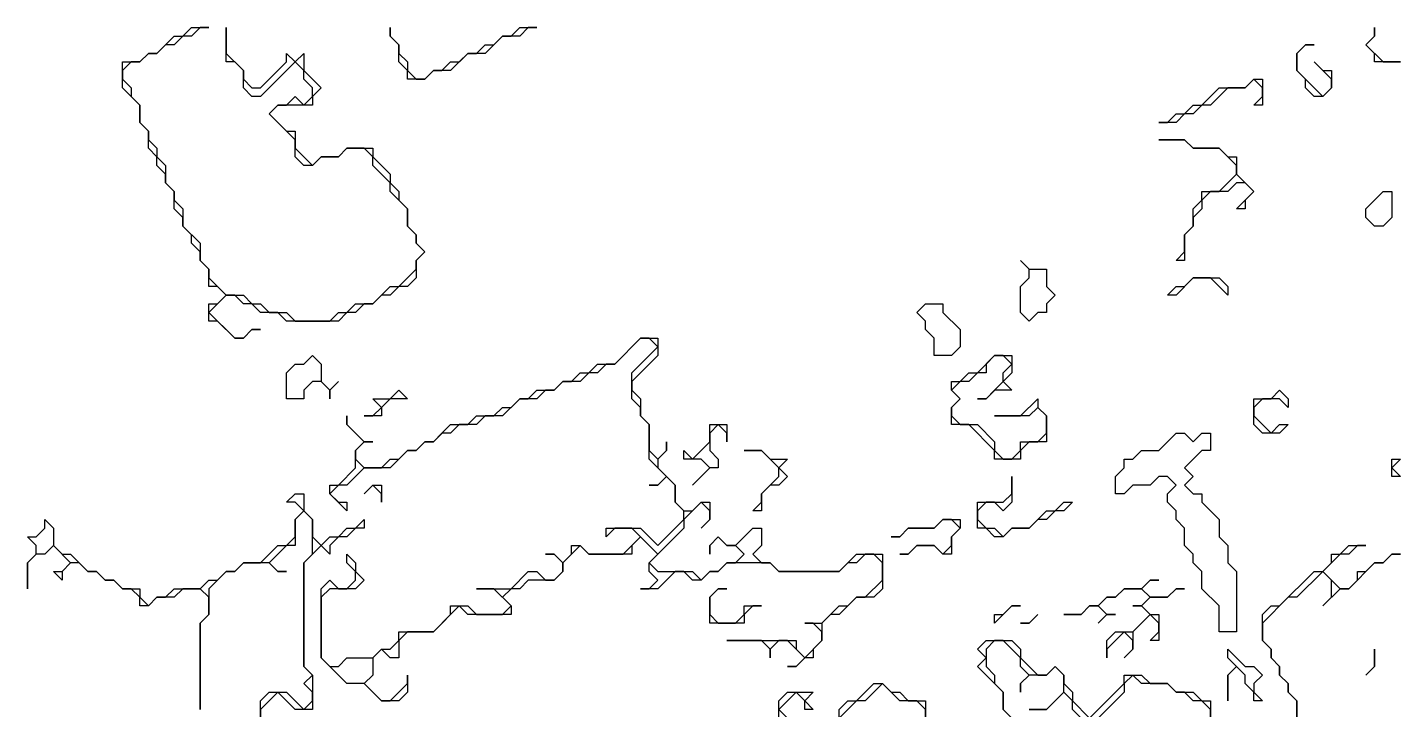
# Model space of a CAD drawing. Header units: metres. Extents: x 0 to 96.9, y 0 to 54.3.
# Drawn here: x 81 to 96.9, y 46.4 to 54.3 of the extents above; entities that cross this region are included whole.
import ezdxf

# ---------------------------------------------------------------- set-up
doc = ezdxf.new("R2010")
doc.units = ezdxf.units.M

msp = doc.modelspace()

# ---------------------------------------------------------------- linework, layer by layer
for points in [[(83.4, 50.7), (83.2, 50.9), (83.1, 50.9), (83.1, 51.1), (83.2, 51.1), (83.3, 51.2), (83.2, 51.3), (83.1, 51.3), (83.1, 51.5), (83, 51.6), (83, 51.7), (82.9, 51.8), (82.9, 51.9), (82.8, 52), (82.8, 52.1), (82.7, 52.2), (82.7, 52.4), (82.6, 52.5), (82.6, 52.6), (82.5, 52.7), (82.5, 52.8), (82.4, 52.9), (82.4, 53.1), (82.3, 53.2), (82.3, 53.4), (82.1, 53.6), (82.1, 53.9), (82.3, 53.9), (82.4, 54), (82.5, 54), (82.7, 54.2), (82.8, 54.2), (82.9, 54.3), (83.1, 54.3), (83, 54.3), (82.9, 54.2), (82.8, 54.2), (82.7, 54.1), (82.6, 54.1), (82.5, 54), (82.4, 54), (82.3, 53.9), (82.2, 53.9), (82.1, 53.8), (82.1, 53.7), (82.2, 53.6), (82.2, 53.5), (82.3, 53.4), (82.3, 53.2), (82.4, 53.1), (82.4, 53), (82.5, 52.9), (82.5, 52.8), (82.6, 52.7), (82.6, 52.5), (82.7, 52.4), (82.7, 52.3), (82.8, 52.2), (82.8, 52), (83, 51.8), (83, 51.6), (83.1, 51.5), (83.1, 51.4), (83.3, 51.2), (83.5, 51.2), (83.6, 51.1), (83.7, 51.1), (83.8, 51), (84, 51), (84.1, 50.9), (84.5, 50.9), (84.6, 51), (84.7, 51), (84.8, 51.1), (85, 51.1), (85.2, 51.3), (85.3, 51.3), (85.5, 51.5), (85.5, 51.6), (85.6, 51.7), (85.5, 51.8), (85.5, 51.9), (85.4, 52), (85.4, 52.2), (85.2, 52.4), (85.2, 52.5), (85, 52.7), (85, 52.8), (84.9, 52.9), (84.7, 52.9), (84.6, 52.8), (84.4, 52.8), (84.3, 52.7), (84.2, 52.7), (84.1, 52.8), (84.1, 53), (83.8, 53.3), (83.9, 53.4), (84, 53.4), (84.1, 53.5), (84.2, 53.4), (84.3, 53.5), (84.3, 53.6), (84.2, 53.7), (84.2, 53.8), (84.1, 53.9), (83.7, 53.5), (83.6, 53.5), (83.5, 53.6), (83.5, 53.8), (83.4, 53.9), (83.3, 53.9), (83.3, 54.3), (83.3, 54), (83.5, 53.8), (83.5, 53.7), (83.6, 53.6), (83.7, 53.6), (84, 53.9), (84, 54), (84.1, 53.9), (84.2, 54), (84.2, 53.8), (84.4, 53.6), (84.3, 53.5), (84.3, 53.4), (83.9, 53.4), (83.8, 53.3), (84, 53.1), (84.1, 53.1), (84.1, 52.9), (84.3, 52.7), (84.4, 52.8), (84.6, 52.8), (84.7, 52.9), (85, 52.9), (85, 52.8), (85.2, 52.6), (85.2, 52.5), (85.3, 52.4), (85.3, 52.3), (85.4, 52.2), (85.4, 52), (85.5, 51.9), (85.5, 51.8), (85.6, 51.7), (85.5, 51.6), (85.5, 51.4), (85.4, 51.3), (85.3, 51.3), (85.2, 51.2), (85.1, 51.2), (85, 51.1), (84.9, 51.1), (84.8, 51), (84.7, 51), (84.6, 50.9), (84, 50.9), (83.9, 51), (83.7, 51), (83.6, 51.1), (83.5, 51.1), (83.4, 51.2), (83.3, 51.2), (83.1, 51), (83.4, 50.7), (83.5, 50.7), (83.6, 50.8), (83.7, 50.8), (83.6, 50.8), (83.5, 50.7)], [(85.4, 53.7), (85.4, 53.8), (85.3, 53.9), (85.3, 54.1), (85.2, 54.2), (85.2, 54.3), (85.2, 54.2), (85.3, 54.1), (85.3, 54), (85.4, 53.9), (85.4, 53.8), (85.5, 53.7), (85.6, 53.7), (85.7, 53.8), (85.8, 53.8), (85.9, 53.9), (86, 53.9), (86.1, 54), (86.2, 54), (86.3, 54.1), (86.4, 54.1), (86.5, 54.2), (86.6, 54.2), (86.7, 54.3), (86.9, 54.3), (86.8, 54.3), (86.7, 54.2), (86.5, 54.2), (86.3, 54), (86.1, 54), (85.9, 53.8), (85.7, 53.8), (85.6, 53.7)], [(96.6, 53.9), (96.6, 54), (96.5, 54.1), (96.6, 54.2), (96.6, 54.3), (96.6, 54.2), (96.5, 54.1), (96.7, 53.9), (96.9, 53.9)], [(95.9, 53.5), (95.8, 53.6), (95.8, 53.7), (95.7, 53.8), (95.7, 54), (95.8, 54.1), (95.9, 54.1), (95.8, 54.1), (95.7, 54), (95.7, 53.8), (96, 53.5), (96.1, 53.6), (96.1, 53.7), (95.9, 53.9), (96, 53.8), (96.1, 53.8), (96.1, 53.6), (96, 53.5)], [(94.1, 53.2), (94.2, 53.2), (94.3, 53.3), (94.4, 53.3), (94.5, 53.4), (94.6, 53.4), (94.8, 53.6), (95.1, 53.6), (95.2, 53.7), (95.3, 53.7), (95.3, 53.4), (95.2, 53.4), (95.3, 53.5), (95.3, 53.6), (95.2, 53.7), (95.1, 53.6), (94.9, 53.6), (94.7, 53.4), (94.6, 53.4), (94.5, 53.3), (94.4, 53.3), (94.3, 53.2)], [(94.3, 51.6), (94.4, 51.7), (94.4, 51.9), (94.5, 52), (94.5, 52.2), (94.6, 52.3), (94.6, 52.4), (94.8, 52.4), (95, 52.6), (95, 52.7), (94.8, 52.9), (94.5, 52.9), (94.4, 53), (94.1, 53), (94.4, 53), (94.5, 52.9), (94.8, 52.9), (94.9, 52.8), (95, 52.8), (95, 52.6), (95.2, 52.4), (95.1, 52.3), (95.1, 52.2), (95, 52.2), (95.2, 52.4), (95.1, 52.5), (95, 52.5), (94.9, 52.4), (94.7, 52.4), (94.6, 52.3), (94.6, 52.2), (94.5, 52.1), (94.5, 52), (94.4, 51.9), (94.4, 51.6)], [(96.6, 52), (96.5, 52.1), (96.5, 52.2), (96.7, 52.4), (96.8, 52.4), (96.8, 52.1), (96.7, 52)], [(92.6, 50.9), (92.5, 51), (92.5, 51.3), (92.6, 51.4), (92.6, 51.5), (92.5, 51.6), (92.6, 51.5), (92.8, 51.5), (92.8, 51.3), (92.9, 51.2), (92.8, 51.1), (92.8, 51), (92.7, 51)], [(94.2, 51.2), (94.3, 51.3), (94.4, 51.3), (94.5, 51.4), (94.8, 51.4), (94.9, 51.3), (94.9, 51.2), (94.7, 51.4), (94.5, 51.4), (94.3, 51.2)], [(91.5, 50.5), (91.5, 50.7), (91.4, 50.8), (91.4, 50.9), (91.3, 51), (91.4, 51.1), (91.6, 51.1), (91.6, 51), (91.8, 50.8), (91.8, 50.6), (91.7, 50.5)], [(85.1, 46.5), (84.9, 46.7), (84.7, 46.7), (84.4, 47), (84.4, 47.8), (84.5, 47.9), (84.6, 47.8), (84.7, 47.8), (84.8, 47.9), (84.8, 48), (84.7, 48.1), (84.7, 48.2), (84.8, 48.1), (84.8, 48), (84.9, 47.9), (84.8, 47.8), (84.5, 47.8), (84.4, 47.7), (84.4, 47), (84.5, 46.9), (84.6, 46.9), (84.7, 47), (85, 47), (85.1, 47.1), (85.2, 47.1), (85.3, 47.2), (85.3, 47.3), (85.7, 47.3), (85.9, 47.5), (85.9, 47.6), (86.1, 47.6), (86.2, 47.5), (86.5, 47.5), (86.6, 47.6), (86.4, 47.8), (86.2, 47.8), (86.6, 47.8), (86.8, 48), (86.9, 48), (87, 47.9), (87.1, 47.9), (87.2, 48), (87.2, 48.1), (87.1, 48.2), (87, 48.2), (87.1, 48.2), (87.2, 48.1), (87.3, 48.2), (87.3, 48.3), (87.4, 48.3), (87.5, 48.2), (87.9, 48.2), (88.1, 48.4), (88, 48.5), (87.8, 48.5), (87.7, 48.4), (87.7, 48.5), (88.1, 48.5), (88.3, 48.3), (88.6, 48.6), (88.6, 48.7), (88.5, 48.8), (88.5, 49), (88.4, 49.1), (88.3, 49), (88.2, 49), (88.3, 49), (88.4, 49.1), (88.2, 49.3), (88.2, 49.7), (88.1, 49.8), (88.1, 49.9), (88, 50), (88, 50.3), (88.3, 50.6), (88.2, 50.7), (88.1, 50.7), (87.8, 50.4), (87.7, 50.4), (87.6, 50.3), (87.5, 50.3), (87.4, 50.2), (87.2, 50.2), (87.1, 50.1), (87, 50.1), (86.9, 50), (86.7, 50), (86.5, 49.8), (86.3, 49.8), (86.2, 49.7), (86, 49.7), (85.9, 49.6), (85.8, 49.6), (85.7, 49.5), (85.6, 49.5), (85.5, 49.4), (85.4, 49.4), (85.2, 49.2), (84.9, 49.2), (84.7, 49), (84.6, 49), (84.5, 48.9), (84.6, 48.8), (84.7, 48.8), (84.7, 48.7), (84.5, 48.9), (84.5, 49), (84.6, 49), (84.8, 49.2), (84.8, 49.4), (84.9, 49.5), (84.7, 49.7), (84.7, 49.8), (84.7, 49.7), (84.9, 49.5), (85, 49.5), (84.9, 49.5), (84.8, 49.4), (84.8, 49.3), (84.9, 49.2), (85.1, 49.2), (85.2, 49.3), (85.3, 49.3), (85.4, 49.4), (85.5, 49.4), (85.6, 49.5), (85.7, 49.5), (85.9, 49.7), (86.1, 49.7), (86.2, 49.8), (86.4, 49.8), (86.5, 49.9), (86.6, 49.9), (86.7, 50), (86.8, 50), (86.9, 50.1), (87.1, 50.1), (87.2, 50.2), (87.3, 50.2), (87.4, 50.3), (87.5, 50.3), (87.6, 50.4), (87.8, 50.4), (88.1, 50.7), (88.3, 50.7), (88.3, 50.5), (88, 50.2), (88, 50.1), (88.1, 50), (88.1, 49.8), (88.2, 49.7), (88.2, 49.4), (88.3, 49.3), (88.4, 49.4), (88.4, 49.5), (88.4, 49.4), (88.3, 49.3), (88.3, 49.2), (88.5, 49), (88.5, 48.8), (88.6, 48.7), (88.7, 48.7), (88.8, 48.8), (88.9, 48.8), (88.9, 48.6), (88.8, 48.5), (88.9, 48.6), (88.9, 48.7), (88.8, 48.8), (88.6, 48.6), (88.6, 48.5), (88.2, 48.1), (88.3, 48), (88.7, 48), (88.8, 47.9), (88.9, 48), (89, 48), (89.1, 48.1), (89.2, 48.1), (89.3, 48.2), (89.2, 48.3), (89.1, 48.3), (89, 48.4), (88.9, 48.3), (88.9, 48.2), (88.9, 48.3), (89, 48.4), (89.1, 48.3), (89.2, 48.3), (89.4, 48.5), (89.5, 48.5), (89.5, 48.3), (89.4, 48.2), (89.5, 48.1), (89.6, 48.1), (89.7, 48), (90.4, 48), (90.6, 48.2), (90.9, 48.2), (90.9, 47.8), (90.8, 47.7), (90.6, 47.7), (90.4, 47.5), (90.3, 47.5), (90.2, 47.4), (90.2, 47.2), (90.1, 47.1), (90.1, 47), (90, 47), (89.9, 46.9), (89.8, 46.9), (89.9, 46.9), (90, 47), (89.8, 47.2), (89.7, 47.2), (89.6, 47.1), (89.6, 47), (89.6, 47.1), (89.5, 47.2), (89.1, 47.2), (89.9, 47.2), (89.9, 47.1), (90, 47), (90.2, 47.2), (90.2, 47.3), (90.1, 47.4), (90, 47.4), (90.2, 47.4), (90.4, 47.6), (90.5, 47.6), (90.6, 47.7), (90.7, 47.7), (90.9, 47.9), (90.9, 48.1), (90.8, 48.2), (90.7, 48.2), (90.6, 48.1), (90.5, 48.1), (90.4, 48), (89.7, 48), (89.6, 48.1), (89.1, 48.1), (89, 48), (88.9, 48), (88.8, 47.9), (88.7, 47.9), (88.6, 48), (88.5, 48), (88.3, 47.8), (88.1, 47.8), (88.2, 47.8), (88.3, 47.9), (88.2, 48), (88.2, 48.1), (88.3, 48.2), (88.1, 48.4), (88, 48.3), (88, 48.2), (87.5, 48.2), (87.4, 48.3), (87.2, 48.1), (87.2, 48), (87.1, 47.9), (86.8, 47.9), (86.7, 47.8), (86.6, 47.8), (86.5, 47.7), (86.6, 47.6), (86.6, 47.5), (86.1, 47.5), (86, 47.6), (85.7, 47.3), (85.4, 47.3), (85.3, 47.2), (85.3, 47), (85.2, 47), (85.1, 47.1), (85, 47), (85, 46.8), (84.9, 46.7), (85.1, 46.5), (85.2, 46.5), (85.4, 46.7), (85.4, 46.8), (85.4, 46.6), (85.3, 46.5)], [(84, 50), (84, 50.3), (84.1, 50.4), (84.2, 50.4), (84.3, 50.5), (84.4, 50.4), (84.4, 50.2), (84.5, 50.1), (84.6, 50.2), (84.5, 50.1), (84.5, 50), (84.5, 50.1), (84.4, 50.2), (84.3, 50.2), (84.2, 50.1), (84.2, 50)], [(92.2, 49.3), (92.2, 49.4), (91.9, 49.7), (91.7, 49.7), (91.7, 49.9), (91.8, 50), (91.7, 50.1), (91.7, 50.2), (91.8, 50.2), (91.9, 50.3), (92, 50.3), (92.2, 50.5), (92.4, 50.5), (92.4, 50.3), (92.3, 50.2), (92.4, 50.1), (92.2, 50.1), (92.1, 50), (92, 50), (92.1, 50), (92.3, 50.2), (92.3, 50.3), (92.4, 50.4), (92.3, 50.5), (92.2, 50.5), (92.1, 50.4), (92.1, 50.3), (92, 50.3), (91.9, 50.2), (91.8, 50.2), (91.7, 50.1), (91.8, 50), (91.7, 49.9), (91.7, 49.8), (91.8, 49.7), (92, 49.7), (92.2, 49.5), (92.2, 49.4), (92.3, 49.3), (92.4, 49.3), (92.5, 49.4), (92.5, 49.5), (92.7, 49.5), (92.8, 49.6), (92.8, 49.8), (92.7, 49.9), (92.6, 49.8), (92.2, 49.8), (92.5, 49.8), (92.7, 50), (92.7, 49.9), (92.8, 49.8), (92.8, 49.5), (92.6, 49.5), (92.5, 49.4), (92.5, 49.3)], [(84.9, 49.8), (85, 49.8), (85.1, 49.9), (85, 50), (85.2, 50), (85.3, 50.1), (85.4, 50), (85.2, 50), (85.1, 49.9), (85.1, 49.8)], [(95.3, 49.6), (95.2, 49.7), (95.2, 50), (95.4, 50), (95.5, 50.1), (95.6, 50), (95.6, 49.9), (95.5, 50), (95.3, 50), (95.2, 49.9), (95.2, 49.8), (95.4, 49.6), (95.5, 49.7), (95.6, 49.7), (95.5, 49.6)], [(88.7, 49), (88.9, 49.2), (88.8, 49.3), (88.6, 49.3), (88.6, 49.4), (88.7, 49.3), (88.9, 49.5), (88.9, 49.7), (89.1, 49.7), (89.1, 49.5), (89.1, 49.6), (89, 49.7), (88.9, 49.6), (88.9, 49.4), (89, 49.3), (89, 49.2), (88.9, 49.2)], [(94.8, 47.3), (94.8, 47.6), (94.6, 47.8), (94.6, 48), (94.5, 48.1), (94.5, 48.2), (94.4, 48.3), (94.4, 48.5), (94.3, 48.6), (94.3, 48.7), (94.2, 48.8), (94.2, 48.9), (94.3, 49), (94.2, 49.1), (94.1, 49.1), (94, 49), (93.8, 49), (93.7, 48.9), (93.6, 48.9), (93.6, 49.1), (93.7, 49.2), (93.7, 49.3), (93.8, 49.3), (93.9, 49.4), (94.1, 49.4), (94.3, 49.6), (94.4, 49.6), (94.5, 49.5), (94.6, 49.6), (94.7, 49.6), (94.7, 49.4), (94.6, 49.4), (94.4, 49.2), (94.5, 49.1), (94.4, 49), (94.5, 48.9), (94.6, 48.9), (94.6, 48.8), (94.8, 48.6), (94.8, 48.4), (94.9, 48.3), (94.9, 48.1), (95, 48), (95, 47.3)], [(89.4, 48.7), (89.5, 48.8), (89.5, 48.9), (89.7, 49.1), (89.7, 49.2), (89.5, 49.4), (89.3, 49.4), (89.5, 49.4), (89.6, 49.3), (89.8, 49.3), (89.7, 49.2), (89.8, 49.1), (89.7, 49), (89.6, 49), (89.5, 48.9), (89.5, 48.7)], [(96.8, 49.1), (96.8, 49.3), (96.9, 49.3), (96.8, 49.2), (96.9, 49.1)], [(85.1, 48.8), (85.1, 48.9), (85, 49), (84.9, 48.9), (85, 49), (85.1, 49)], [(92.2, 48.4), (92.1, 48.5), (92, 48.5), (92, 48.8), (92.3, 48.8), (92.4, 48.9), (92.4, 49.1), (92.4, 48.8), (92.3, 48.7), (92.2, 48.8), (92.1, 48.8), (92, 48.7), (92, 48.6), (92.1, 48.5), (92.2, 48.5), (92.3, 48.4), (92.4, 48.5), (92.6, 48.5), (92.8, 48.7), (92.9, 48.7), (93, 48.8), (93.1, 48.8), (93, 48.7), (92.9, 48.7), (92.8, 48.6), (92.7, 48.6), (92.6, 48.5), (92.4, 48.5), (92.3, 48.4)], [(91.1, 48.2), (91.2, 48.2), (91.3, 48.3), (91.5, 48.3), (91.6, 48.2), (91.7, 48.3), (91.7, 48.4), (91.8, 48.5), (91.7, 48.6), (91.6, 48.6), (91.5, 48.5), (91.2, 48.5), (91.1, 48.4), (91, 48.4), (91.1, 48.4), (91.2, 48.5), (91.5, 48.5), (91.6, 48.6), (91.8, 48.6), (91.8, 48.5), (91.7, 48.4), (91.7, 48.2), (91.6, 48.2), (91.5, 48.3), (91.3, 48.3), (91.2, 48.2)], [(93.5, 47), (93.5, 47.2), (93.6, 47.3), (93.8, 47.3), (94, 47.5), (93.9, 47.6), (93.8, 47.6), (93.9, 47.6), (94, 47.7), (93.9, 47.8), (93.7, 47.8), (93.6, 47.7), (93.5, 47.7), (93.4, 47.6), (93.5, 47.5), (93.6, 47.5), (93.5, 47.5), (93.4, 47.4), (93.5, 47.5), (93.4, 47.6), (93.3, 47.6), (93.2, 47.5), (93, 47.5), (93.2, 47.5), (93.3, 47.6), (93.4, 47.6), (93.5, 47.7), (93.6, 47.7), (93.7, 47.8), (93.9, 47.8), (94, 47.9), (94.1, 47.9), (94, 47.9), (93.9, 47.8), (94, 47.7), (94.2, 47.7), (94.3, 47.8), (94.4, 47.8), (94.3, 47.8), (94.2, 47.7), (94, 47.7), (93.9, 47.6), (94, 47.5), (94.1, 47.5), (94.1, 47.2), (94, 47.2), (94.1, 47.3), (94.1, 47.4), (94, 47.5), (93.8, 47.3), (93.8, 47.1), (93.7, 47), (93.8, 47.1), (93.8, 47.2), (93.7, 47.3), (93.5, 47.1)], [(88.9, 47.4), (88.9, 47.7), (89, 47.8), (89.1, 47.8), (89, 47.8), (88.9, 47.7), (88.9, 47.5), (89, 47.4), (89.2, 47.4), (89.3, 47.5), (89.3, 47.6), (89.5, 47.6), (89.4, 47.6), (89.3, 47.5), (89.3, 47.4)], [(92.2, 47.4), (92.2, 47.5), (92.3, 47.5), (92.4, 47.6), (92.5, 47.6), (92.4, 47.6)], [(92.5, 47.4), (92.6, 47.4), (92.7, 47.5), (92.6, 47.4)], [(94.9, 46.5), (94.9, 46.8), (95, 46.9), (94.9, 47), (94.9, 47.1), (95.1, 46.9), (95.2, 46.9), (95.3, 46.8), (95.2, 46.7), (95.2, 46.6), (95.3, 46.5), (95.2, 46.5), (95.2, 46.6), (95.1, 46.7), (95.1, 46.8), (95, 46.9), (94.9, 46.8)], [(96.5, 46.8), (96.6, 46.9), (96.6, 47.1), (96.6, 46.9)], [(89.8, 45.9), (89.8, 46.2), (89.7, 46.3), (89.7, 46.5), (89.8, 46.6), (90.1, 46.6), (90, 46.5), (90.1, 46.4), (90, 46.4), (90, 46.5), (89.9, 46.6), (89.7, 46.4), (89.8, 46.3), (89.8, 46), (89.9, 45.9), (90, 46), (90, 46.2), (90, 46), (89.9, 45.9)]]:
    msp.add_lwpolyline(points, close=True)
for points in [[(83.7, 46.1), (83.7, 46.5), (83.8, 46.6), (84, 46.6), (84.2, 46.4), (84.3, 46.5), (84.3, 46.6), (84.2, 46.7), (84.3, 46.8), (84.2, 46.9), (84.2, 48.1), (84.3, 48.2), (84.3, 48.6), (84.2, 48.7), (84.1, 48.6), (84.1, 48.3), (84, 48.3), (83.8, 48.1), (83.9, 48), (84, 48), (83.9, 48), (83.8, 48.1), (83.5, 48.1), (83.4, 48), (83.3, 48), (83.1, 47.8), (83.1, 47.5), (83, 47.4), (83, 46.4), (83, 47.4), (83.1, 47.5), (83.1, 47.7), (83, 47.8), (82.8, 47.8), (82.7, 47.7), (82.5, 47.7), (82.4, 47.6), (82.3, 47.6), (82.3, 47.7), (82.2, 47.8), (82.1, 47.8), (82, 47.9), (81.9, 47.9), (81.8, 48), (81.7, 48), (81.6, 48.1), (81.5, 48.1), (81.4, 48), (81.4, 47.9), (81.3, 48), (81.4, 48), (81.5, 48.1), (81.3, 48.3), (81.2, 48.2), (81.1, 48.2), (81, 48.1), (81, 47.8), (81, 48.1), (81.1, 48.2), (81.1, 48.3), (81, 48.4), (81.1, 48.4), (81.2, 48.5), (81.2, 48.6), (81.3, 48.5), (81.3, 48.3), (81.4, 48.2), (81.5, 48.2), (81.7, 48), (81.8, 48), (81.9, 47.9), (82, 47.9), (82.1, 47.8), (82.3, 47.8), (82.3, 47.7), (82.4, 47.6), (82.5, 47.7), (82.6, 47.7), (82.7, 47.8), (83, 47.8), (83.1, 47.9), (83.2, 47.9), (83.3, 48), (83.4, 48), (83.5, 48.1), (83.7, 48.1), (83.9, 48.3), (84, 48.3), (84.1, 48.4), (84.1, 48.6), (84.2, 48.7), (84.1, 48.8), (84, 48.8), (84.1, 48.9), (84.2, 48.9), (84.2, 48.7), (84.3, 48.6), (84.3, 48.4), (84.4, 48.3), (84.5, 48.4), (84.6, 48.4), (84.7, 48.5), (84.8, 48.5), (84.9, 48.6), (84.9, 48.5), (84.8, 48.5), (84.7, 48.4), (84.6, 48.4), (84.5, 48.3), (84.5, 48.2), (84.4, 48.3), (84.2, 48.1), (84.2, 46.9), (84.3, 46.8), (84.3, 46.4), (84.1, 46.4), (83.9, 46.6), (83.7, 46.4), (83.7, 46.2)], [(95.7, 46.2), (95.7, 46.5), (95.6, 46.6), (95.6, 46.7), (95.5, 46.8), (95.5, 46.9), (95.4, 47), (95.4, 47.1), (95.3, 47.2), (95.3, 47.5), (95.4, 47.6), (95.5, 47.6), (95.9, 48), (96, 48), (96.1, 48.1), (96.1, 48.2), (96.2, 48.2), (96.3, 48.3), (96.5, 48.3), (96.4, 48.3), (96.3, 48.2), (96.2, 48.2), (96, 48), (96.2, 47.8), (96.3, 47.8), (96.4, 47.9), (96.4, 48), (96.5, 48), (96.6, 48.1), (96.7, 48.1), (96.8, 48.2), (96.9, 48.2), (96.8, 48.2), (96.7, 48.1), (96.6, 48.1), (96.3, 47.8), (96.2, 47.8), (96, 47.6), (96.1, 47.7), (96.1, 47.9), (96, 48), (95.7, 47.7), (95.6, 47.7), (95.3, 47.4), (95.3, 47.2), (95.4, 47.1), (95.4, 47), (95.5, 46.9), (95.5, 46.8), (95.6, 46.7), (95.6, 46.6), (95.7, 46.5), (95.7, 46.3)], [(92.4, 46.3), (92.3, 46.4), (92.3, 46.6), (92, 46.9), (92.1, 47), (92, 47.1), (92.1, 47.2), (92.4, 47.2), (92.5, 47.1), (92.5, 47), (92.7, 46.8), (92.8, 46.8), (92.9, 46.9), (93, 46.8), (93, 46.7), (93.1, 46.6), (93.1, 46.5), (93.3, 46.3), (93.7, 46.7), (93.7, 46.8), (93.9, 46.8), (94, 46.7), (94.2, 46.7), (94.3, 46.6), (94.5, 46.6), (94.6, 46.5), (94.7, 46.5), (94.7, 46)], [(93.2, 46.3), (93.1, 46.4), (93.1, 46.5), (93, 46.6), (92.8, 46.4), (92.6, 46.4), (92.8, 46.4), (93, 46.6), (93, 46.8), (92.9, 46.9), (92.8, 46.8), (92.6, 46.8), (92.5, 46.7), (92.5, 46.6), (92.5, 46.7), (92.6, 46.8), (92.5, 46.9), (92.5, 47), (92.3, 47.2), (92.2, 47.2), (92.1, 47.1), (92.1, 46.9), (92.2, 46.8), (92.2, 46.7), (92.3, 46.6), (92.3, 46.4), (92.4, 46.3)], [(94.7, 46), (94.7, 46.4), (94.6, 46.5), (94.5, 46.5), (94.4, 46.6), (94.3, 46.6), (94.2, 46.7), (93.9, 46.7), (93.8, 46.8), (93.7, 46.7), (93.7, 46.6), (93.4, 46.3)], [(91.4, 46.1), (91.4, 46.4), (91.3, 46.5), (91.1, 46.5), (90.9, 46.7), (90.7, 46.5), (90.6, 46.5), (90.4, 46.3)], [(90.4, 46.1), (90.4, 46.4), (90.5, 46.5), (90.6, 46.5), (90.8, 46.7), (90.9, 46.7), (91, 46.6), (91.1, 46.6), (91.2, 46.5), (91.4, 46.5), (91.4, 46.2)]]:
    msp.add_lwpolyline(points)

doc.saveas('drawing.dxf')
